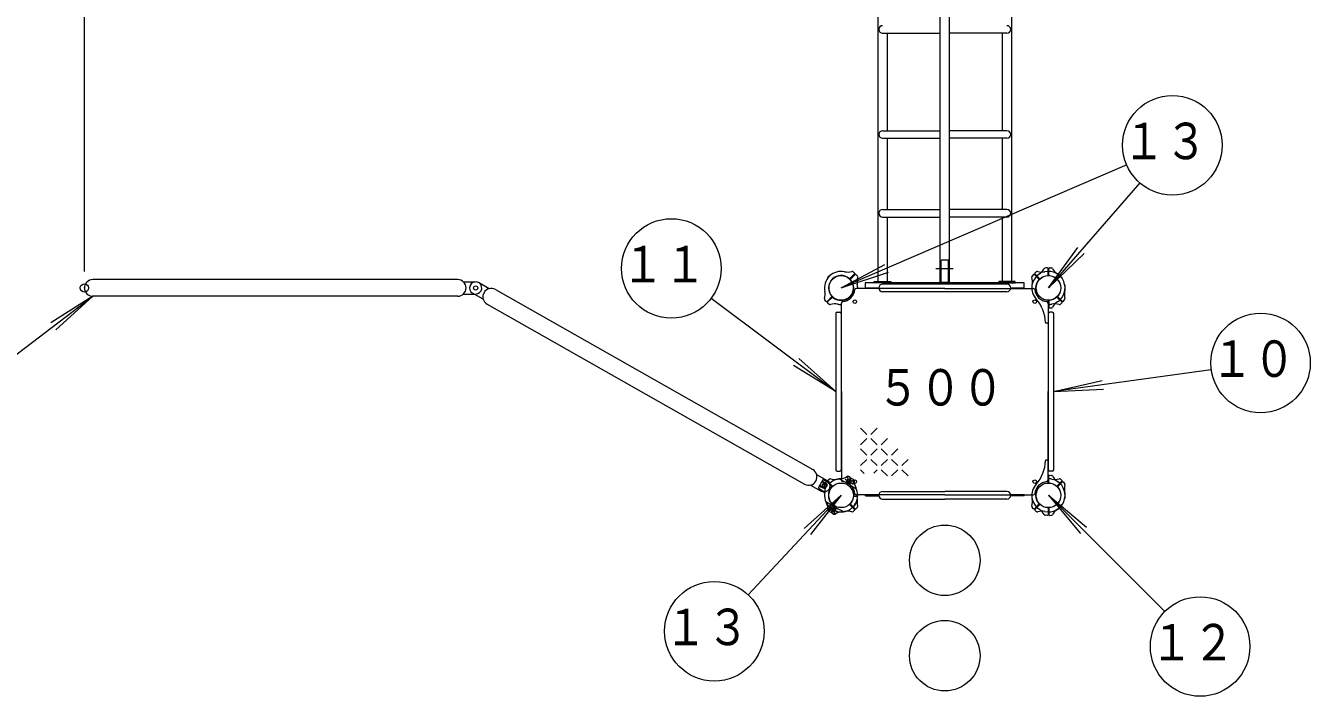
# Model space of a CAD drawing. Units: millimetres on the paper, scale 1:60. Extents: x 0 to 420, y -297 to 594.
# Drawn here: x 69.7 to 147.2, y 408.3 to 448.7 of the extents above; entities that cross this region are included whole.
import ezdxf
from ezdxf.enums import TextEntityAlignment as Align

# ---------------------------------------------------------------- set-up
doc = ezdxf.new("R2010")
doc.units = ezdxf.units.MM
doc.header["$PDMODE"] = 32
doc.header["$PDSIZE"] = 0.5
doc.linetypes.add('USER1', pattern=[19.05, 12.7, -6.35])
doc.linetypes.add('USER2', pattern=[50.8, 31.75, -6.35, 6.35, -6.35])
doc.layers.add('LY_1', color=7, linetype='Continuous', lineweight=9)
doc.styles.add('ＭＳ ゴシック', font='')
doc.styles.get('ＭＳ ゴシック').set_extended_font_data('MS Gothic')

msp = doc.modelspace()

# ---------------------------------------------------------------- linework, layer by layer
at = {"layer": 'LY_1', "lineweight": 18}
for p, q in [((73.267, 433.937), (73.267, 557.938)), ((136.107, 440.35), (118.889, 432.937)), ((136.895, 439.272), (131.389, 432.937)), ((131.389, 432.937), (133.152, 435.365)), ((131.389, 432.937), (133.547, 435.022)), ((118.889, 432.937), (121.53, 434.359)), ((118.889, 432.937), (121.737, 433.879)), ((66.107, 426.615), (73.771, 432.433)), ((73.771, 432.433), (71.232, 430.834)), ((73.771, 432.433), (71.548, 430.418)), ((111.057, 432.313), (118.572, 426.687)), ((118.572, 426.687), (116.336, 428.688)), ((118.572, 426.687), (116.023, 428.269)), ((141.207, 428.005), (131.705, 426.687)), ((131.705, 426.687), (134.63, 427.357)), ((131.705, 426.687), (134.702, 426.839)), ((120.432, 424.106), (120.057, 424.481)), ((121.057, 424.481), (120.682, 424.106)), ((120.432, 423.856), (120.057, 423.481)), ((121.057, 423.481), (120.682, 423.856)), ((121.682, 423.856), (121.307, 423.481)), ((120.432, 422.856), (120.057, 423.231)), ((121.057, 423.231), (120.682, 422.856)), ((121.682, 422.856), (121.307, 423.231)), ((122.307, 423.231), (121.932, 422.856)), ((120.432, 422.606), (120.057, 422.231)), ((121.057, 422.231), (120.682, 422.606)), ((121.682, 422.606), (121.307, 422.231)), ((122.307, 422.231), (121.932, 422.606)), ((122.932, 422.606), (122.557, 422.231)), ((120.28, 421.758), (120.057, 421.981)), ((121.057, 421.981), (120.858, 421.781)), ((121.682, 421.606), (121.307, 421.981)), ((122.307, 421.981), (121.932, 421.606)), ((122.932, 421.606), (122.557, 421.981)), ((113.292, 414.439), (118.889, 420.437)), ((118.889, 420.437), (116.659, 418.431)), ((118.889, 420.437), (117.041, 418.074)), ((138.411, 413.442), (131.389, 420.437)), ((131.389, 420.437), (133.691, 418.514)), ((131.389, 420.437), (133.321, 418.143))]:
    msp.add_line(p, q, dxfattribs=at)
at = {"layer": 'LY_1'}
for p, q in [((121.105, 451.687), (121.105, 433.329)), ((124.855, 433.271), (124.855, 451.687)), ((125.422, 433.271), (125.422, 451.687)), ((129.172, 451.687), (129.172, 433.329)), ((121.389, 448.289), (124.855, 448.289)), ((121.672, 448.289), (121.672, 442.419)), ((128.889, 448.289), (125.422, 448.289)), ((128.605, 448.289), (128.605, 442.419)), ((121.389, 442.414), (124.855, 442.414)), ((128.889, 442.414), (125.422, 442.414)), ((121.389, 441.961), (124.855, 441.961)), ((121.672, 441.961), (121.672, 437.664)), ((128.889, 441.961), (125.422, 441.961)), ((128.605, 441.961), (128.605, 437.664)), ((121.389, 437.664), (124.855, 437.664)), ((128.889, 437.664), (125.422, 437.664)), ((121.389, 437.211), (124.855, 437.211)), ((121.672, 437.211), (121.672, 433.329)), ((128.889, 437.211), (125.422, 437.211)), ((128.605, 437.211), (128.605, 433.329)), ((118.309, 433.753), (118.307, 433.754)), ((119.423, 433.507), (119.701, 433.785)), ((119.459, 433.472), (119.736, 433.75)), ((119.7, 433.833), (119.604, 433.923)), ((119.784, 433.749), (119.874, 433.653)), ((130.493, 433.749), (130.404, 433.653)), ((130.819, 433.472), (130.541, 433.75)), ((130.854, 433.507), (130.576, 433.785)), ((130.577, 433.833), (130.673, 433.923)), ((131.329, 434.145), (131.208, 434.14)), ((131.364, 433.719), (131.364, 434.111)), ((131.414, 433.719), (131.414, 434.111)), ((131.448, 434.145), (131.579, 434.14)), ((131.968, 433.753), (131.97, 433.754)), ((95.771, 433.442), (73.771, 433.442)), ((96.117, 433.304), (96.854, 433.304)), ((97.676, 432.893), (97.035, 433.256)), ((118.074, 433.517), (118.072, 433.519)), ((129.93, 433.254), (120.347, 433.254)), ((120.347, 433.254), (120.347, 432.937)), ((120.889, 433.254), (120.889, 433.329)), ((120.889, 433.329), (121.889, 433.329)), ((121.889, 433.254), (120.889, 433.254)), ((121.672, 433.271), (121.105, 433.271)), ((128.889, 433.164), (121.389, 433.164)), ((121.889, 433.329), (121.889, 433.254)), ((125.422, 433.271), (124.855, 433.271)), ((129.389, 433.329), (128.389, 433.329)), ((128.389, 433.329), (128.389, 433.254)), ((128.389, 433.254), (129.389, 433.254)), ((129.389, 433.254), (129.389, 433.329)), ((129.93, 432.937), (129.93, 433.254)), ((132.204, 433.517), (132.206, 433.519)), ((132.375, 433.104), (132.377, 433.104)), ((95.771, 432.433), (73.771, 432.433)), ((96.117, 432.571), (96.854, 432.571)), ((97.314, 432.255), (96.673, 432.619)), ((98.045, 432.841), (117.18, 421.986)), ((117.993, 432.126), (117.91, 432.215)), ((118.319, 432.403), (118.041, 432.125)), ((118.354, 432.367), (118.076, 432.09)), ((125.139, 432.912), (119.799, 432.912)), ((120.347, 432.937), (121.162, 432.937)), ((128.889, 432.711), (121.389, 432.711)), ((125.139, 432.912), (130.478, 432.912)), ((129.115, 432.937), (129.93, 432.937)), ((131.923, 432.367), (132.201, 432.09)), ((131.959, 432.403), (132.236, 432.125)), ((132.284, 432.126), (132.367, 432.215)), ((132.375, 432.771), (132.377, 432.771)), ((97.548, 431.964), (116.683, 421.109)), ((118.077, 432.042), (118.166, 431.959)), ((118.655, 431.479), (118.805, 431.479)), ((118.914, 426.687), (118.914, 432.027)), ((131.364, 432.156), (131.364, 426.687)), ((131.414, 432.156), (131.414, 431.764)), ((131.448, 431.73), (131.569, 431.735)), ((131.622, 431.479), (131.472, 431.479)), ((132.2, 432.042), (132.112, 431.959)), ((118.572, 431.396), (118.572, 421.979)), ((118.889, 431.396), (118.889, 421.979)), ((131.329, 430.813), (131.241, 430.818)), ((131.389, 421.979), (131.389, 431.396)), ((131.705, 421.979), (131.705, 431.396)), ((118.914, 426.687), (118.914, 421.348)), ((131.364, 421.219), (131.364, 426.687)), ((131.329, 422.562), (131.241, 422.557)), ((117.414, 421.696), (118.055, 421.332)), ((117.785, 421.362), (117.528, 420.911)), ((117.829, 421.375), (118.115, 421.226)), ((118.077, 421.333), (118.166, 421.416)), ((118.655, 421.896), (118.805, 421.896)), ((119.252, 421.129), (119.446, 421.471)), ((119.296, 421.105), (119.49, 421.446)), ((119.433, 421.517), (119.325, 421.573)), ((119.536, 421.458), (119.648, 421.389)), ((131.414, 421.219), (131.414, 421.611)), ((131.448, 421.645), (131.569, 421.64)), ((131.622, 421.896), (131.472, 421.896)), ((132.2, 421.333), (132.112, 421.416)), ((117.052, 421.058), (117.693, 420.694)), ((117.54, 420.866), (117.815, 420.697)), ((117.993, 421.249), (117.91, 421.16)), ((118.319, 420.972), (118.041, 421.25)), ((118.354, 421.007), (118.076, 421.285)), ((121.389, 420.664), (125.139, 420.664)), ((128.889, 420.664), (125.139, 420.664)), ((131.923, 421.007), (132.201, 421.285)), ((131.959, 420.972), (132.236, 421.25)), ((132.284, 421.249), (132.367, 421.16)), ((132.375, 420.604), (132.377, 420.604)), ((118.372, 419.797), (118.01, 420.028)), ((118.074, 419.858), (118.072, 419.856)), ((119.423, 419.867), (119.701, 419.59)), ((119.459, 419.903), (119.736, 419.625)), ((119.664, 419.806), (119.666, 419.805)), ((125.139, 420.462), (119.799, 420.462)), ((119.829, 420.096), (119.831, 420.095)), ((120.355, 420.464), (121.164, 420.464)), ((120.355, 420.411), (120.355, 420.464)), ((120.355, 420.411), (121.164, 420.411)), ((121.389, 420.211), (125.139, 420.211)), ((125.139, 420.462), (130.478, 420.462)), ((128.889, 420.211), (125.139, 420.211)), ((129.922, 420.464), (129.114, 420.464)), ((129.922, 420.411), (129.114, 420.411)), ((129.922, 420.411), (129.922, 420.464)), ((130.819, 419.903), (130.541, 419.625)), ((130.854, 419.867), (130.576, 419.59)), ((132.204, 419.858), (132.206, 419.856)), ((132.375, 420.271), (132.377, 420.271)), ((118.228, 419.542), (118.123, 419.595)), ((118.241, 419.417), (118.13, 419.485)), ((118.375, 419.786), (118.239, 419.546)), ((118.345, 419.529), (118.258, 419.579)), ((118.482, 419.77), (118.288, 419.429)), ((118.309, 419.622), (118.307, 419.62)), ((118.525, 419.746), (118.331, 419.404)), ((118.345, 419.358), (118.452, 419.302)), ((118.443, 419.703), (118.356, 419.753)), ((119.7, 419.542), (119.604, 419.452)), ((119.784, 419.626), (119.874, 419.722)), ((130.493, 419.626), (130.404, 419.722)), ((130.577, 419.542), (130.673, 419.452)), ((131.329, 419.23), (131.208, 419.235)), ((131.364, 419.656), (131.364, 419.264)), ((131.414, 419.656), (131.414, 419.264)), ((131.448, 419.23), (131.579, 419.235)), ((131.968, 419.622), (131.97, 419.62))]:
    msp.add_line(p, q, dxfattribs=at)
at = {"layer": 'LY_1', "linetype": 'USER1', "lineweight": 18}
for p, q in [((125.365, 434.604), (124.912, 434.604)), ((124.912, 433.164), (124.912, 434.604)), ((125.365, 433.164), (125.365, 434.604)), ((119.174, 421.209), (118.789, 421.402)), ((119.185, 421.213), (119.321, 421.453)), ((119.318, 421.464), (119.219, 421.527)), ((119.389, 421.37), (119.302, 421.42)), ((119.433, 421.346), (119.52, 421.296)), ((117.92, 420.823), (117.567, 420.979)), ((117.633, 420.959), (117.654, 420.996)), ((117.665, 421), (117.949, 420.874)), ((118.061, 421.071), (117.746, 421.294)), ((117.797, 421.248), (117.776, 421.211)), ((118.032, 421.02), (117.778, 421.2)), ((117.931, 420.827), (118.063, 421.06)), ((119.29, 421.196), (119.204, 421.246)), ((119.334, 421.172), (119.421, 421.122)), ((119.402, 421.089), (119.538, 421.329)), ((119.405, 421.078), (119.767, 420.847)), ((119.549, 421.333), (119.654, 421.28)), ((119.637, 420.493), (119.847, 420.495)), ((119.637, 420.393), (119.848, 420.395)), ((119.847, 420.495), (119.884, 420.533)), ((119.847, 420.495), (119.848, 420.395)), ((119.848, 420.395), (119.886, 420.358)), ((118.388, 419.505), (118.475, 419.455)), ((118.593, 419.662), (118.457, 419.422)), ((118.459, 419.411), (118.558, 419.348)), ((118.487, 419.679), (118.574, 419.629)), ((118.604, 419.666), (118.988, 419.473))]:
    msp.add_line(p, q, dxfattribs=at)
at = {"layer": 'LY_1', "linetype": 'USER2', "lineweight": 18}
for p, q in [((124.606, 434.104), (125.653, 434.104)), ((119.127, 421.404), (119.643, 421.111)), ((118.182, 419.737), (118.697, 419.444))]:
    msp.add_line(p, q, dxfattribs=at)
at = {"layer": 'LY_1', "lineweight": 18}
for centre, radius in [((138.863, 441.536), 3), ((108.655, 434.111), 3), ((118.889, 432.937), 0.743), ((131.389, 432.937), 0.743), ((144.178, 428.417), 3), ((118.889, 420.437), 0.743), ((131.389, 420.437), 0.743), ((111.245, 412.245), 3), ((140.537, 411.324), 3)]:
    msp.add_circle(centre, radius, dxfattribs=at)
at = {"layer": 'LY_1'}
for centre, radius in [((96.854, 432.937), 0.125), ((131.389, 432.937), 0.75), ((119.714, 432.112), 0.108), ((130.564, 432.112), 0.108), ((119.714, 421.262), 0.108), ((130.564, 421.262), 0.108), ((117.874, 421.013), 0.125), ((117.874, 421.013), 0.1), ((118.889, 420.437), 0.75), ((131.389, 420.437), 0.75), ((125.139, 416.521), 2.125), ((125.139, 410.771), 2.125)]:
    msp.add_circle(centre, radius, dxfattribs=at)
for centre, radius, start, end in [((121.389, 448.516), 0.227, 90, 270), ((128.889, 448.516), 0.227, 270, 90), ((121.389, 442.187), 0.227, 90, 270), ((128.889, 442.187), 0.227, 270, 90), ((121.389, 437.437), 0.227, 90, 270), ((128.889, 437.437), 0.227, 270, 90), ((118.889, 432.937), 1.017, 126.37307, 135), ((118.889, 432.937), 1, 77.72719, 135), ((118.296, 433.743), 0.0167, 45, 126.37307), ((119.278, 434.729), 0.833, 257.72719, 287.54116), ((119.555, 433.855), 0.0833, 47, 107.54116), ((119.677, 433.809), 0.0333, 315, 47), ((119.76, 433.726), 0.0333, 43, 135), ((131.389, 432.937), 1, 122.72719, 222.21724), ((130.517, 433.726), 0.0333, 45, 137), ((130.6, 433.809), 0.0333, 133, 225), ((130.723, 433.855), 0.0833, 72.45884, 133), ((130.999, 434.729), 0.833, 252.45884, 282.27281), ((130.398, 434.48), 0.833, 302.72719, 332.54116), ((131.211, 434.057), 0.0833, 92, 152.54116), ((131.389, 432.937), 1, 302.72719, 102.27281), ((131.33, 434.111), 0.0333, 0, 92), ((131.447, 434.111), 0.0333, 88, 180), ((131.566, 434.057), 0.0833, 27.45884, 88), ((132.38, 434.48), 0.833, 207.45884, 237.27281), ((131.982, 433.743), 0.0167, 53.62693, 135), ((131.389, 432.937), 1.017, 45, 53.62693), ((73.771, 432.937), 0.504, 90, 270), ((95.771, 432.937), 0.504, 270, 90), ((96.854, 432.937), 0.367, 270, 240.43431), ((118.889, 432.937), 1, 135, 192.27281), ((118.084, 433.53), 0.0167, 143.62693, 225), ((118.889, 432.937), 1.017, 135, 143.62693), ((118.889, 432.937), 0.75, 135, 220.72934), ((118.889, 432.937), 0.75, 49.27066, 135), ((119.4, 433.531), 0.0333, 229.27066, 315), ((118.889, 432.937), 0.75, 315, 40.72934), ((119.482, 433.449), 0.0333, 135, 220.72934), ((120.68, 433.327), 0.833, 162.45884, 192.27281), ((118.889, 432.937), 1, 358.56746, 12.27281), ((119.806, 433.603), 0.0833, 342.45884, 43), ((121.389, 432.937), 0.227, 90, 270), ((128.889, 432.937), 0.227, 270, 90), ((130.471, 433.603), 0.0833, 137, 197.54116), ((129.597, 433.327), 0.833, 347.72719, 17.54116), ((130.795, 433.449), 0.0333, 319.27066, 45), ((130.878, 433.531), 0.0333, 225, 310.72934), ((131.33, 433.719), 0.0333, 274.27066, 0), ((131.447, 433.719), 0.0333, 180, 265.72934), ((131.389, 432.937), 1.017, 36.37307, 45), ((132.194, 433.53), 0.0167, 315, 36.37307), ((132.377, 433.087), 0.0167, 8.62693, 90), ((131.389, 432.937), 1.017, 0, 8.62693), ((97.796, 432.403), 0.504, 60.43431, 240.43431), ((117.971, 432.271), 0.0833, 162.45884, 223), ((117.097, 432.548), 0.833, 342.45884, 12.27281), ((118.295, 432.426), 0.0333, 315, 40.72934), ((118.378, 432.344), 0.0333, 49.27066, 135), ((118.889, 432.937), 0.75, 229.27066, 315), ((118.889, 432.937), 0.833, 276.78718, 353.21282), ((119.799, 432.829), 0.0833, 90, 173.21282), ((130.478, 432.829), 0.0833, 6.78718, 90), ((131.389, 432.937), 0.833, 186.78718, 263.21282), ((129.043, 430.81), 2.167, 1.08415, 42.21724), ((131.33, 432.156), 0.0333, 0, 85.72934), ((131.447, 432.156), 0.0333, 94.27066, 180), ((131.9, 432.344), 0.0333, 45, 130.72934), ((131.982, 432.426), 0.0333, 139.27066, 225), ((133.18, 432.548), 0.833, 167.72719, 197.54116), ((132.306, 432.271), 0.0833, 317, 17.54116), ((132.377, 432.787), 0.0167, 270, 351.37307), ((131.389, 432.937), 1.017, 351.37307, 0), ((118.017, 432.149), 0.0333, 223, 315), ((118.1, 432.066), 0.0333, 135, 227), ((118.223, 432.02), 0.0833, 227, 287.54116), ((118.499, 431.146), 0.833, 77.72719, 107.54116), ((118.655, 431.396), 0.0833, 90, 180), ((118.889, 432.937), 1, 257.72719, 271.43254), ((118.805, 431.396), 0.0833, 0, 90), ((118.997, 432.027), 0.0833, 96.78718, 180), ((131.28, 432.027), 0.0833, 0, 83.21282), ((131.389, 432.937), 1, 268.56746, 282.27281), ((131.472, 431.396), 0.0833, 90, 180), ((131.447, 431.764), 0.0333, 180, 272), ((131.566, 431.818), 0.0833, 272, 332.54116), ((131.778, 431.146), 0.833, 72.45884, 102.27281), ((131.622, 431.396), 0.0833, 0, 90), ((132.38, 431.395), 0.833, 122.72719, 152.54116), ((132.055, 432.02), 0.0833, 252.45884, 313), ((132.177, 432.066), 0.0333, 313, 45), ((132.26, 432.149), 0.0333, 225, 317), ((131.243, 430.851), 0.0333, 181.08415, 267), ((131.33, 430.847), 0.0333, 267, 0), ((129.043, 422.565), 2.167, 317.78276, 358.91585), ((131.243, 422.524), 0.0333, 93, 178.91585), ((131.33, 422.528), 0.0333, 0, 93), ((116.932, 421.548), 0.504, 240.43431, 60.43431), ((117.814, 421.346), 0.0333, 62.43431, 150.43431), ((118.223, 421.355), 0.0833, 72.45884, 133), ((118.499, 422.229), 0.833, 252.45884, 282.27281), ((118.889, 420.437), 1, 88.56746, 127.30192), ((118.655, 421.979), 0.0833, 180, 270), ((118.805, 421.979), 0.0833, 270, 0), ((118.788, 422.268), 0.833, 273.16151, 302.97548), ((118.997, 421.348), 0.0833, 180, 263.21282), ((119.287, 421.499), 0.0833, 62.43431, 122.97548), ((119.417, 421.487), 0.0333, 330.43431, 62.43431), ((119.519, 421.43), 0.0333, 58.43431, 150.43431), ((119.596, 421.324), 0.0833, 357.89315, 58.43431), ((131.28, 421.348), 0.0833, 276.78718, 0), ((131.389, 420.437), 1, 77.72719, 91.43254), ((131.472, 421.979), 0.0833, 180, 270), ((131.447, 421.611), 0.0333, 88, 180), ((131.566, 421.557), 0.0833, 27.45884, 88), ((131.778, 422.229), 0.833, 257.72719, 287.54116), ((131.622, 421.979), 0.0833, 270, 0), ((132.38, 421.98), 0.833, 207.45884, 237.27281), ((132.055, 421.355), 0.0833, 47, 107.54116), ((117.557, 420.894), 0.0333, 150.43431, 238.43431), ((117.874, 421.013), 0.367, 240.43431, 60.43431), ((117.728, 420.555), 0.167, 354.22488, 58.43431), ((117.971, 421.103), 0.0833, 137, 197.54116), ((118.889, 420.437), 1, 167.72719, 225), ((117.097, 420.827), 0.833, 347.72719, 17.54116), ((118.017, 421.226), 0.0333, 45, 137), ((118.1, 421.309), 0.0333, 133, 225), ((118.192, 421.374), 0.167, 242.43431, 306.64375), ((118.295, 420.949), 0.0333, 319.27066, 45), ((118.378, 421.031), 0.0333, 225, 310.72934), ((118.889, 420.437), 0.833, 6.78718, 83.21282), ((119.223, 421.146), 0.0333, 244.70497, 330.43431), ((119.325, 421.088), 0.0333, 150.43431, 236.16365), ((120.512, 421.29), 0.833, 177.89315, 207.70712), ((118.889, 420.437), 1, 330.43431, 27.70712), ((121.389, 420.437), 0.227, 90, 270), ((128.889, 420.437), 0.227, 270, 90), ((131.389, 420.437), 1, 137.78276, 237.27281), ((131.389, 420.437), 0.833, 96.78718, 173.21282), ((131.389, 420.437), 1, 257.72719, 57.27281), ((131.33, 421.219), 0.0333, 274.27066, 0), ((131.447, 421.219), 0.0333, 180, 265.72934), ((131.9, 421.031), 0.0333, 229.27066, 315), ((131.982, 420.949), 0.0333, 135, 220.72934), ((132.177, 421.309), 0.0333, 315, 47), ((132.26, 421.226), 0.0333, 43, 135), ((133.18, 420.827), 0.833, 162.45884, 192.27281), ((132.306, 421.103), 0.0833, 342.45884, 43), ((132.377, 420.587), 0.0167, 8.62693, 90), ((131.389, 420.437), 1.017, 0, 8.62693), ((118.1, 420.168), 0.167, 198.83374, 237.43431), ((117.266, 419.585), 0.833, 357.89315, 27.70712), ((118.084, 419.844), 0.0167, 135, 216.37307), ((118.889, 420.437), 1.017, 216.37307, 225), ((118.889, 420.437), 1, 225, 330.43431), ((118.368, 419.79), 0.0083, 330.43431, 57.43431), ((118.453, 419.787), 0.0333, 330.43431, 56.16365), ((119.4, 419.844), 0.0333, 45, 130.72934), ((119.482, 419.926), 0.0333, 139.27066, 225), ((119.675, 419.819), 0.0167, 240.43431, 321.80739), ((118.889, 420.437), 1.017, 321.80739, 330.43431), ((119.799, 420.546), 0.0833, 186.78718, 270), ((118.889, 420.437), 1.017, 330.43431, 339.06124), ((119.823, 420.08), 0.0167, 339.06124, 60.43431), ((120.68, 420.048), 0.833, 167.72719, 197.54116), ((119.806, 419.771), 0.0833, 317, 17.54116), ((130.471, 419.771), 0.0833, 162.45884, 223), ((129.597, 420.048), 0.833, 342.45884, 12.27281), ((130.478, 420.546), 0.0833, 270, 353.21282), ((130.795, 419.926), 0.0333, 315, 40.72934), ((130.878, 419.844), 0.0333, 49.27066, 135), ((131.389, 420.437), 1.017, 315, 323.62693), ((132.194, 419.844), 0.0167, 323.62693, 45), ((132.377, 420.287), 0.0167, 270, 351.37307), ((131.389, 420.437), 1.017, 351.37307, 0), ((118.116, 419.58), 0.0167, 63.43431, 179.65338), ((118.182, 419.551), 0.0833, 177.89315, 238.43431), ((118.889, 420.437), 1.017, 225, 233.62693), ((118.232, 419.55), 0.0083, 243.43431, 330.43431), ((118.259, 419.445), 0.0333, 238.43431, 330.43431), ((118.296, 419.632), 0.0167, 233.62693, 315), ((118.36, 419.388), 0.0333, 150.43431, 242.43431), ((118.491, 419.376), 0.0833, 242.43431, 302.97548), ((118.554, 419.729), 0.0333, 64.70497, 150.43431), ((118.99, 418.607), 0.833, 93.16151, 122.97548), ((119.278, 418.646), 0.833, 72.45884, 102.27281), ((119.555, 419.52), 0.0833, 252.45884, 313), ((119.677, 419.566), 0.0333, 313, 45), ((119.76, 419.649), 0.0333, 225, 317), ((130.517, 419.649), 0.0333, 223, 315), ((130.6, 419.566), 0.0333, 135, 227), ((130.723, 419.52), 0.0833, 227, 287.54116), ((130.999, 418.646), 0.833, 77.72719, 107.54116), ((130.398, 418.895), 0.833, 27.45884, 57.2728), ((131.211, 419.318), 0.0833, 207.45884, 268), ((131.33, 419.264), 0.0333, 268, 0), ((131.33, 419.656), 0.0333, 0, 85.72934), ((131.447, 419.656), 0.0333, 94.27066, 180), ((131.447, 419.264), 0.0333, 180, 272), ((131.566, 419.318), 0.0833, 272, 332.54116), ((132.38, 418.895), 0.833, 122.72719, 152.54116), ((131.982, 419.632), 0.0167, 225, 306.37307), ((131.389, 420.437), 1.017, 306.37307, 315)]:
    msp.add_arc(centre, radius, start, end, dxfattribs=at)
at = {"layer": 'LY_1', "linetype": 'USER1', "lineweight": 18}
for centre, radius, start, end in [((118.715, 421.252), 0.167, 63.43431, 102.03489), ((119.228, 421.541), 0.0167, 121.21525, 237.43431), ((119.314, 421.457), 0.0083, 330.43431, 57.43431), ((117.625, 420.963), 0.0083, 246.14491, 330.43431), ((117.661, 420.992), 0.0083, 66.14491, 150.43431), ((117.783, 421.207), 0.0083, 150.43431, 234.72372), ((117.79, 421.252), 0.0083, 330.43431, 54.72372), ((117.924, 420.831), 0.0083, 246.14491, 330.43431), ((117.953, 420.881), 0.0083, 246.14491, 330.43431), ((118.027, 421.013), 0.0083, 330.43431, 54.72372), ((118.056, 421.064), 0.0083, 330.43431, 54.72372), ((119.178, 421.217), 0.0083, 243.43431, 330.43431), ((119.409, 421.085), 0.0083, 150.43431, 237.43431), ((119.546, 421.325), 0.0083, 63.43431, 150.43431), ((119.662, 421.295), 0.0167, 243.43431, 359.65338), ((119.677, 420.706), 0.167, 18.83374, 57.43431), ((118.464, 419.418), 0.0083, 150.43431, 237.43431), ((118.549, 419.334), 0.0167, 301.21525, 57.43431), ((118.6, 419.658), 0.0083, 63.43431, 150.43431), ((119.062, 419.622), 0.167, 243.43431, 282.03489)]:
    msp.add_arc(centre, radius, start, end, dxfattribs=at)
at = {"layer": 'LY_1'}
msp.add_point((73.267, 432.937), dxfattribs=at)
msp.add_point((73.267, 432.937), dxfattribs=at)

# ---------------------------------------------------------------- texts
at = {"layer": 'LY_1', "style": 'ＭＳ ゴシック', "width": 0.85}
for s, p in [('１３', (135.863, 440.036)), ('１１', (105.655, 432.611)), ('１０', (141.178, 426.917)), ('５００', (121.055, 425.187)), ('１３', (108.245, 410.745)), ('１２', (137.537, 409.824))]:
    msp.add_text(s, height=2.199, dxfattribs=at).set_placement(p, align=Align.BOTTOM_LEFT)

doc.saveas('drawing.dxf')
